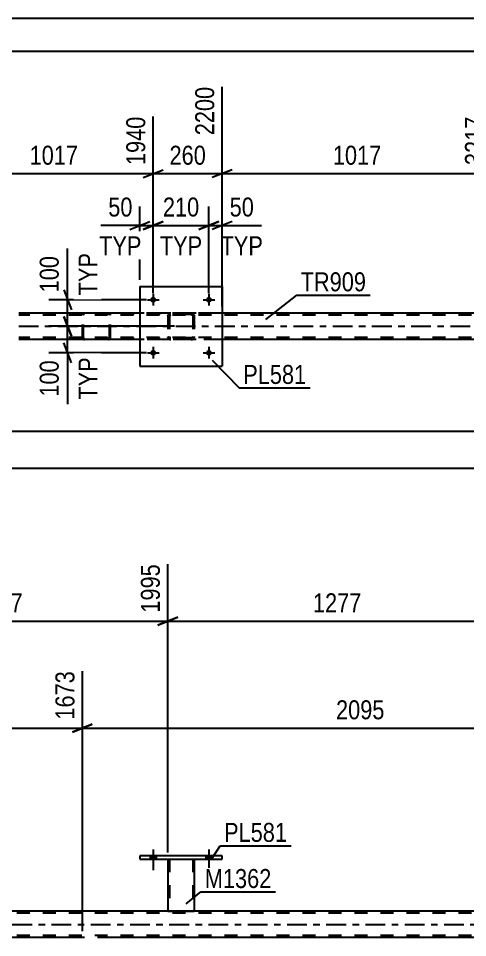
# Model space of a CAD drawing. Header units: millimetres. Extents: x 0 to 841, y 0 to 594.
# Drawn here: x 107.5 to 175.2, y 455.3 to 594 of the extents above; entities that cross this region are included whole.
import ezdxf

# ---------------------------------------------------------------- set-up
doc = ezdxf.new("R2010")
doc.units = ezdxf.units.MM
doc.linetypes.add('DXK_LINE_DOT2', pattern=[3.9198, 1.9599, -1.9599])
doc.linetypes.add('DXK_LINE_DOT3', pattern=[5.9187, 2.979, -0.9799, 0.9799, -0.9799])
doc.styles.add('Arial Narrow', font='ARIALN.TTF', dxfattribs={"height": 0.2})

# ---------------------------------------------------------------- blocks, each defined once
blk = doc.blocks.new('Unknown-814735430-1133')
at = {"color": 5, "linetype": 'Continuous'}
for p, q in [((841, 594), (0, 594)), ((836, 589), (5, 589))]:
    blk.add_line(p, q, dxfattribs=at)
blk = doc.blocks.new('Bolt-814735430-5138 - 5134')
at = {"linetype": 'Continuous'}
for points in [[(128.25, 551.54, -1), (127.37, 551.54, -1)], [(136.65, 551.54, -1), (135.77, 551.54, -1)]]:
    blk.add_hatch(color=1, dxfattribs=at).paths.add_polyline_path(points)
at = {"color": 1, "linetype": 'Continuous'}
for p, q in [((127.81, 552.42), (127.81, 550.66)), ((136.21, 552.42), (136.21, 550.66)), ((126.93, 551.54), (128.69, 551.54)), ((135.33, 551.54), (137.09, 551.54))]:
    blk.add_line(p, q, dxfattribs=at)
blk = doc.blocks.new('Bolt-814735430-5139 - 5134')
at = {"linetype": 'Continuous'}
for points in [[(128.25, 543.54, -1), (127.37, 543.54, -1)], [(136.65, 543.54, -1), (135.77, 543.54, -1)]]:
    blk.add_hatch(color=1, dxfattribs=at).paths.add_polyline_path(points)
at = {"color": 1, "linetype": 'Continuous'}
for p, q in [((127.81, 544.42), (127.81, 542.66)), ((136.21, 544.42), (136.21, 542.66)), ((126.93, 543.54), (128.69, 543.54)), ((135.33, 543.54), (137.09, 543.54))]:
    blk.add_line(p, q, dxfattribs=at)
blk = doc.blocks.new('Part-814735430-5174 - 5134')
at = {"color": 2, "linetype": 'Continuous'}
for p, q in [((125.81, 553.54), (125.81, 541.54)), ((125.81, 553.54), (138.21, 553.54)), ((138.21, 553.54), (138.21, 541.54)), ((125.81, 541.54), (138.21, 541.54))]:
    blk.add_line(p, q, dxfattribs=at)
blk = doc.blocks.new('Part-814735430-5175 - 5134')
at = {"color": 7, "linetype": 'DXK_LINE_DOT2'}
for p, q in [((130.31, 549.5), (130.49, 549.54)), ((130.49, 549.54), (130.31, 549.5)), ((130.4, 549.28), (130.49, 549.3)), ((133.53, 549.54), (130.49, 549.54)), ((133.53, 549.3), (130.49, 549.3)), ((133.53, 549.54), (133.72, 549.5)), ((133.72, 549.5), (133.53, 549.54)), ((133.53, 549.3), (133.62, 549.28)), ((130.01, 549.06), (130.05, 549.24)), ((130.05, 549.24), (130.01, 549.06)), ((130.01, 549.06), (130.01, 546.02)), ((130.25, 549.06), (130.27, 549.15)), ((130.25, 549.06), (130.25, 546.02)), ((130.27, 549.15), (130.32, 549.23)), ((130.32, 549.23), (130.4, 549.28)), ((133.62, 549.28), (133.7, 549.23)), ((133.7, 549.23), (133.75, 549.15)), ((133.75, 549.15), (133.77, 549.06)), ((133.77, 549.06), (133.77, 546.02)), ((133.98, 549.24), (134.01, 549.06)), ((134.01, 549.06), (133.98, 549.24)), ((134.01, 549.06), (134.01, 546.02)), ((130.05, 545.83), (130.01, 546.02)), ((130.01, 546.02), (130.05, 545.83)), ((130.27, 545.92), (130.25, 546.02)), ((130.32, 545.85), (130.27, 545.92)), ((130.49, 545.54), (130.31, 545.57)), ((130.31, 545.57), (130.49, 545.54)), ((130.4, 545.79), (130.32, 545.85)), ((130.49, 545.78), (130.4, 545.79)), ((133.53, 545.78), (130.49, 545.78)), ((133.53, 545.54), (130.49, 545.54)), ((133.62, 545.79), (133.53, 545.78)), ((133.72, 545.57), (133.53, 545.54)), ((133.53, 545.54), (133.72, 545.57)), ((133.7, 545.85), (133.62, 545.79)), ((133.75, 545.92), (133.7, 545.85)), ((133.77, 546.02), (133.75, 545.92)), ((134.01, 546.02), (133.98, 545.83)), ((133.98, 545.83), (134.01, 546.02))]:
    blk.add_line(p, q, dxfattribs=at)
at = {"color": 7, "linetype": 'DXK_LINE_DOT3'}
blk.add_line((132.01, 547.54), (132.01, 547.54), dxfattribs=at)
at = {"color": 7, "linetype": 'DXK_LINE_DOT2'}
for centre, start, end in [((130.49, 549.06), 112.5, 157.5), ((130.49, 549.06), 112.5, 157.5), ((133.53, 549.06), 22.5, 67.5), ((133.53, 549.06), 22.5, 67.5), ((130.49, 546.02), 202.5, 247.5), ((130.49, 546.02), 202.5, 247.5), ((133.53, 546.02), 292.5, 337.5), ((133.53, 546.02), 292.5, 337.5)]:
    blk.add_arc(centre, 0.48, start, end, dxfattribs=at)
blk = doc.blocks.new('Part-814735430-5275 - 5134')
at = {"color": 7, "linetype": 'DXK_LINE_DOT2'}
for p, q in [((117.16, 549.34), (117.13, 549.22)), ((117.31, 549.28), (117.35, 549.33)), ((117.47, 549.54), (117.34, 549.51)), ((117.35, 549.33), (117.41, 549.36)), ((117.41, 549.36), (117.47, 549.38)), ((132.8, 549.54), (117.47, 549.54)), ((132.8, 549.38), (117.47, 549.38)), ((121.18, 549.51), (121.05, 549.54)), ((121.05, 549.38), (121.11, 549.36)), ((121.11, 549.36), (121.14, 549.35)), ((121.14, 549.35), (121.17, 549.33)), ((121.17, 549.33), (121.21, 549.28)), ((121.39, 549.22), (121.36, 549.34)), ((117.13, 545.86), (117.13, 549.22)), ((117.3, 549.22), (117.31, 549.28)), ((117.3, 545.86), (117.3, 549.22)), ((121.21, 549.28), (121.22, 549.22)), ((121.22, 545.86), (121.22, 549.22)), ((121.39, 545.86), (121.39, 549.22)), ((117.13, 545.86), (117.16, 545.73)), ((117.31, 545.79), (117.3, 545.86)), ((117.35, 545.74), (117.31, 545.79)), ((117.34, 545.56), (117.47, 545.54)), ((117.41, 545.71), (117.35, 545.74)), ((117.47, 545.7), (117.41, 545.71)), ((132.8, 545.7), (117.47, 545.7)), ((132.8, 545.54), (117.47, 545.54)), ((121.05, 545.7), (121.11, 545.71)), ((121.05, 545.54), (121.18, 545.56)), ((121.11, 545.71), (121.14, 545.72)), ((121.14, 545.72), (121.17, 545.74)), ((121.21, 545.79), (121.17, 545.74)), ((121.22, 545.86), (121.21, 545.79)), ((121.36, 545.73), (121.39, 545.86))]:
    blk.add_line(p, q, dxfattribs=at)
for centre, start, end in [((117.46, 549.2), 110.7583, 155.68), ((121.06, 549.2), 24.32, 69.2417), ((117.46, 545.87), 204.32, 249.2417)]:
    blk.add_arc(centre, 0.331, start, end, dxfattribs=at)
blk = doc.blocks.new('Part-814735430-5334 - 5134')
at = {"color": 2, "linetype": 'Continuous'}
for p, q in [((125.81, 549.54), (107.53, 549.54)), ((176.89, 549.54), (138.21, 549.54)), ((125.81, 545.54), (107.53, 545.54)), ((176.89, 545.54), (138.21, 545.54))]:
    blk.add_line(p, q, dxfattribs=at)
at = {"color": 7, "linetype": 'DXK_LINE_DOT2'}
for p, q in [((771.63, 549.54), (125.81, 549.54)), ((138.21, 549.54), (125.81, 549.54)), ((771.63, 549.22), (107.53, 549.22)), ((771.63, 545.86), (107.53, 545.86)), ((768.48, 545.54), (107.53, 545.54)), ((138.21, 545.54), (125.81, 545.54))]:
    blk.add_line(p, q, dxfattribs=at)
at = {"color": 7, "linetype": 'DXK_LINE_DOT3'}
blk.add_line((107.53, 547.54), (771.63, 547.54), dxfattribs=at)
blk = doc.blocks.new('Bolt-814735430-3303 - 3299')
at = {"linetype": 'Continuous'}
for points in [[(127.37, 467.13), (128.25, 467.13), (128.25, 467.61), (127.37, 467.61)], [(135.77, 467.13), (136.65, 467.13), (136.65, 467.61), (135.77, 467.61)]]:
    blk.add_hatch(color=1, dxfattribs=at).paths.add_polyline_path(points)
at = {"color": 1, "linetype": 'Continuous'}
for p, q in [((127.37, 467.61), (127.37, 467.13)), ((127.81, 468.61), (127.81, 465.49)), ((128.25, 467.61), (128.25, 467.13)), ((135.77, 467.61), (135.77, 467.13)), ((136.21, 468.61), (136.21, 465.49)), ((136.65, 467.61), (136.65, 467.13))]:
    blk.add_line(p, q, dxfattribs=at)
blk = doc.blocks.new('Bolt-814735430-3304 - 3299')
at = {"linetype": 'Continuous'}
for points in [[(127.37, 467.13), (128.25, 467.13), (128.25, 467.61), (127.37, 467.61)], [(135.77, 467.13), (136.65, 467.13), (136.65, 467.61), (135.77, 467.61)]]:
    blk.add_hatch(color=1, dxfattribs=at).paths.add_polyline_path(points)
at = {"color": 1, "linetype": 'Continuous'}
for p, q in [((127.37, 467.61), (127.37, 467.13)), ((127.81, 468.61), (127.81, 465.49)), ((128.25, 467.61), (128.25, 467.13)), ((135.77, 467.61), (135.77, 467.13)), ((136.21, 468.61), (136.21, 465.49)), ((136.65, 467.61), (136.65, 467.13))]:
    blk.add_line(p, q, dxfattribs=at)
blk = doc.blocks.new('Part-814735430-3368 - 3299')
at = {"color": 7, "linetype": 'DXK_LINE_DOT2'}
for p, q in [((130.01, 467.14), (134.01, 467.14)), ((130.01, 467.13), (130.01, 467.14)), ((130.01, 467.14), (130.01, 467.13)), ((130.25, 467.14), (130.25, 459.29)), ((133.77, 467.14), (133.77, 459.29)), ((134.01, 467.14), (134.01, 467.13)), ((134.01, 467.13), (134.01, 467.14)), ((133.72, 459.29), (133.75, 459.29)), ((133.72, 459.29), (133.75, 459.29)), ((133.75, 459.29), (133.77, 459.29)), ((133.75, 459.29), (133.77, 459.29))]:
    blk.add_line(p, q, dxfattribs=at)
at = {"color": 2, "linetype": 'Continuous'}
for p, q in [((130.01, 467.13), (130.01, 459.29)), ((134.01, 467.13), (134.01, 459.29)), ((130.01, 459.29), (134.01, 459.29))]:
    blk.add_line(p, q, dxfattribs=at)
blk = doc.blocks.new('Part-814735430-3363 - 3299')
at = {"color": 2, "linetype": 'Continuous'}
for p, q in [((125.81, 467.61), (125.81, 467.13)), ((138.21, 467.61), (125.81, 467.61)), ((138.21, 467.13), (138.21, 467.61)), ((125.81, 467.13), (138.21, 467.13))]:
    blk.add_line(p, q, dxfattribs=at)
blk = doc.blocks.new('Part-814735430-3633 - 3299')
at = {"color": 2, "linetype": 'Continuous'}
for p, q in [((337.85, 459.29), (65.13, 459.29)), ((117.13, 455.29), (65.13, 455.29)), ((200.95, 455.29), (121.39, 455.29))]:
    blk.add_line(p, q, dxfattribs=at)
at = {"color": 7, "linetype": 'DXK_LINE_DOT2'}
for p, q in [((771.63, 458.97), (65.13, 458.97)), ((771.63, 455.61), (65.13, 455.61)), ((121.39, 455.29), (117.13, 455.29))]:
    blk.add_line(p, q, dxfattribs=at)
at = {"color": 7, "linetype": 'DXK_LINE_DOT3'}
blk.add_line((65.13, 457.29), (771.63, 457.29), dxfattribs=at)
blk = doc.blocks.new('StraightDimension-814735430-5972 - 5134')
at = {"color": 7, "linetype": 'Continuous'}
for p, q in [((114.31, 549.04), (115.51, 546.04)), ((131.01, 547.54), (112.06, 547.54)), ((114.91, 543.54), (114.91, 547.54)), ((115.51, 542.04), (114.31, 545.04)), ((126.81, 543.54), (112.06, 543.54)), ((114.91, 543.54), (114.91, 535.8)), ((114.91, 543.54), (114.91, 535.8))]:
    blk.add_line(p, q, dxfattribs=at)
at = {"color": 0}
blk.add_wipeout([(114.16, 543.01), (109.96, 543.01), (109.96, 536.33), (114.16, 536.33)], dxfattribs=at)
at = {"color": 0, "linetype": 'Continuous'}
blk.add_wipeout([(120.01, 543.46), (115.81, 543.46), (115.81, 535.87), (120.01, 535.87)], dxfattribs=at)
at = {"color": 3, "linetype": 'Continuous', "style": 'Arial Narrow'}
blk.add_text('TYP', height=2.863, rotation=90.0002, dxfattribs=at).set_placement((119.41, 536.47))
at = {"color": 3, "style": 'Arial Narrow'}
blk.add_text('100', height=2.863, rotation=90.0002, dxfattribs=at).set_placement((113.56, 536.93))
blk = doc.blocks.new('StraightDimension-814735430-5929 - 5134')
at = {"color": 7, "linetype": 'Continuous'}
for p, q in [((125.81, 554.54), (125.81, 565.6)), ((127.81, 552.54), (127.81, 565.6)), ((124.31, 562.15), (127.31, 563.35)), ((129.31, 563.35), (126.31, 562.15)), ((125.81, 562.75), (119.91, 562.75)), ((125.81, 562.75), (119.91, 562.75)), ((125.81, 562.75), (127.81, 562.75))]:
    blk.add_line(p, q, dxfattribs=at)
at = {"color": 0}
blk.add_wipeout([(125.29, 563.5), (125.29, 567.7), (120.43, 567.7), (120.43, 563.5)], dxfattribs=at)
at = {"color": 0, "linetype": 'Continuous'}
blk.add_wipeout([(126.65, 557.65), (126.65, 561.85), (119.06, 561.85), (119.06, 557.65)], dxfattribs=at)
at = {"color": 3, "style": 'Arial Narrow'}
blk.add_text('50', height=2.863, dxfattribs=at).set_placement((121.03, 564.1))
at = {"color": 3, "linetype": 'Continuous', "style": 'Arial Narrow'}
blk.add_text('TYP', height=2.863, dxfattribs=at).set_placement((119.66, 558.25))
blk = doc.blocks.new('StraightDimension-814735430-5942 - 5134')
at = {"color": 7, "linetype": 'Continuous'}
for p, q in [((127.81, 552.54), (127.81, 565.6)), ((136.21, 552.54), (136.21, 565.6)), ((126.31, 562.15), (129.31, 563.35)), ((137.71, 563.35), (134.71, 562.15)), ((127.81, 562.75), (136.21, 562.75))]:
    blk.add_line(p, q, dxfattribs=at)
at = {"color": 0}
blk.add_wipeout([(135.35, 563.5), (135.35, 567.7), (128.67, 567.7), (128.67, 563.5)], dxfattribs=at)
at = {"color": 0, "linetype": 'Continuous'}
blk.add_wipeout([(135.81, 557.65), (135.81, 561.85), (128.22, 561.85), (128.22, 557.65)], dxfattribs=at)
at = {"color": 3, "style": 'Arial Narrow'}
blk.add_text('210', height=2.863, dxfattribs=at).set_placement((129.27, 564.1))
at = {"color": 3, "linetype": 'Continuous', "style": 'Arial Narrow'}
blk.add_text('TYP', height=2.863, dxfattribs=at).set_placement((128.82, 558.25))
blk = doc.blocks.new('StraightDimension-814735430-5958 - 5134')
at = {"color": 7, "linetype": 'Continuous'}
for p, q in [((136.21, 552.54), (136.21, 565.6)), ((138.21, 554.54), (138.21, 565.6)), ((134.71, 562.15), (137.71, 563.35)), ((139.71, 563.35), (136.71, 562.15)), ((136.21, 562.75), (138.21, 562.75)), ((138.21, 562.75), (144.12, 562.75)), ((138.21, 562.75), (144.12, 562.75))]:
    blk.add_line(p, q, dxfattribs=at)
at = {"color": 0}
blk.add_wipeout([(143.59, 563.5), (143.59, 567.7), (138.74, 567.7), (138.74, 563.5)], dxfattribs=at)
at = {"color": 0, "linetype": 'Continuous'}
blk.add_wipeout([(144.96, 557.65), (144.96, 561.85), (137.37, 561.85), (137.37, 557.65)], dxfattribs=at)
at = {"color": 3, "style": 'Arial Narrow'}
blk.add_text('50', height=2.863, dxfattribs=at).set_placement((139.34, 564.1))
at = {"color": 3, "linetype": 'Continuous', "style": 'Arial Narrow'}
blk.add_text('TYP', height=2.863, dxfattribs=at).set_placement((137.97, 558.25))
blk = doc.blocks.new('StraightDimension-814735430-5995 - 5134')
at = {"color": 7, "linetype": 'Continuous'}
for p, q in [((114.91, 551.54), (114.91, 559.27)), ((114.91, 551.54), (114.91, 559.27)), ((114.31, 553.04), (115.51, 550.04)), ((126.81, 551.54), (112.06, 551.54)), ((114.91, 547.54), (114.91, 551.54)), ((115.51, 546.04), (114.31, 549.04)), ((131.01, 547.54), (112.06, 547.54))]:
    blk.add_line(p, q, dxfattribs=at)
at = {"color": 0, "linetype": 'Continuous'}
blk.add_wipeout([(120.01, 559.2), (115.81, 559.2), (115.81, 551.61), (120.01, 551.61)], dxfattribs=at)
at = {"color": 0}
blk.add_wipeout([(114.16, 558.75), (109.96, 558.75), (109.96, 552.06), (114.16, 552.06)], dxfattribs=at)
at = {"color": 3, "style": 'Arial Narrow'}
blk.add_text('100', height=2.863, rotation=90.0002, dxfattribs=at).set_placement((113.56, 552.66))
at = {"color": 3, "linetype": 'Continuous', "style": 'Arial Narrow'}
blk.add_text('TYP', height=2.863, rotation=90.0002, dxfattribs=at).set_placement((119.41, 552.21))
blk = doc.blocks.new('StraightDimension-814735430-8893 - 5134')
at = {"color": 7, "linetype": 'Continuous'}
blk.add_line((65.61, 531.72), (771.63, 531.72), dxfattribs=at)
blk = doc.blocks.new('StraightDimension-814735430-9565 - 5134')
at = {"color": 7, "linetype": 'Continuous'}
for p, q in [((138.21, 550.54), (138.21, 583.68)), ((178.89, 552.54), (178.89, 579.18)), ((139.71, 571.17), (136.71, 569.97)), ((138.21, 570.57), (178.89, 570.57)), ((177.39, 569.97), (180.39, 571.17))]:
    blk.add_line(p, q, dxfattribs=at)
at = {"color": 0}
blk.add_wipeout([(162.81, 571.32), (162.81, 575.52), (154.3, 575.52), (154.3, 571.32)], dxfattribs=at)
at = {"color": 3, "style": 'Arial Narrow'}
blk.add_text('1017', height=2.863, dxfattribs=at).set_placement((154.9, 571.92))
at = {"color": 0, "linetype": 'Continuous'}
blk.add_wipeout([(178.29, 579.78), (174.09, 579.78), (174.09, 571.27), (178.29, 571.27)], dxfattribs=at)
at = {"color": 3, "linetype": 'Continuous', "style": 'Arial Narrow'}
blk.add_text('3217', height=2.863, rotation=90.0002, dxfattribs=at).set_placement((177.69, 571.87))
blk = doc.blocks.new('StraightDimension-814735430-9566 - 5134')
at = {"color": 7, "linetype": 'Continuous'}
for p, q in [((138.21, 550.54), (138.21, 583.68)), ((127.81, 552.54), (127.81, 579.18)), ((126.31, 569.97), (129.31, 571.17)), ((127.81, 570.57), (138.21, 570.57)), ((139.71, 571.17), (136.71, 569.97))]:
    blk.add_line(p, q, dxfattribs=at)
at = {"color": 0}
blk.add_wipeout([(136.35, 571.32), (136.35, 575.52), (129.67, 575.52), (129.67, 571.32)], dxfattribs=at)
at = {"color": 3, "style": 'Arial Narrow'}
blk.add_text('260', height=2.863, dxfattribs=at).set_placement((130.27, 571.92))
at = {"color": 0, "linetype": 'Continuous'}
blk.add_wipeout([(137.61, 584.28), (133.41, 584.28), (133.41, 575.77), (137.61, 575.77)], dxfattribs=at)
at = {"color": 3, "linetype": 'Continuous', "style": 'Arial Narrow'}
blk.add_text('2200', height=2.863, rotation=90.0002, dxfattribs=at).set_placement((137.01, 576.37))
blk = doc.blocks.new('StraightDimension-814735430-9567 - 5134')
at = {"color": 7, "linetype": 'Continuous'}
for p, q in [((97.83, 550.54), (97.83, 581.85)), ((127.81, 552.54), (127.81, 579.18)), ((99.33, 571.17), (96.33, 569.97)), ((97.83, 570.57), (127.81, 570.57)), ((126.31, 569.97), (129.31, 571.17))]:
    blk.add_line(p, q, dxfattribs=at)
at = {"color": 0}
blk.add_wipeout([(117.08, 571.32), (117.08, 575.52), (108.57, 575.52), (108.57, 571.32)], dxfattribs=at)
at = {"color": 3, "style": 'Arial Narrow'}
blk.add_text('1017', height=2.863, dxfattribs=at).set_placement((109.17, 571.92))
at = {"color": 0, "linetype": 'Continuous'}
blk.add_wipeout([(127.21, 579.78), (123.01, 579.78), (123.01, 571.27), (127.21, 571.27)], dxfattribs=at)
at = {"color": 3, "linetype": 'Continuous', "style": 'Arial Narrow'}
blk.add_text('1940', height=2.863, rotation=90.0002, dxfattribs=at).set_placement((126.61, 571.87))
blk = doc.blocks.new('StraightDimension-814735430-12054 - 5134')
at = {"color": 7, "linetype": 'Continuous'}
blk.add_line((64.97, 526.13), (772.27, 526.13), dxfattribs=at)
blk = doc.blocks.new('StraightDimension-814735430-7971 - 3299')
at = {"color": 7, "linetype": 'Continuous'}
for p, q in [((130.01, 468.14), (130.01, 511.64)), ((78.93, 468.14), (78.93, 509.81)), ((80.43, 503.63), (77.43, 502.43)), ((128.51, 502.43), (131.51, 503.63)), ((78.93, 503.03), (130.01, 503.03))]:
    blk.add_line(p, q, dxfattribs=at)
at = {"color": 0}
blk.add_wipeout([(108.73, 503.78), (108.73, 507.98), (100.22, 507.98), (100.22, 503.78)], dxfattribs=at)
at = {"color": 3, "style": 'Arial Narrow'}
blk.add_text('1277', height=2.863, dxfattribs=at).set_placement((100.82, 504.38))
at = {"color": 0, "linetype": 'Continuous'}
blk.add_wipeout([(129.41, 512.24), (125.21, 512.24), (125.21, 503.73), (129.41, 503.73)], dxfattribs=at)
at = {"color": 3, "linetype": 'Continuous', "style": 'Arial Narrow'}
blk.add_text('1995', height=2.863, rotation=90.0002, dxfattribs=at).set_placement((128.81, 504.33))
blk = doc.blocks.new('StraightDimension-814735430-4593 - 3299')
at = {"color": 7, "linetype": 'Continuous'}
for p, q in [((117.13, 456.29), (117.13, 495.5)), ((54.91, 464.79), (54.91, 490.01)), ((56.41, 487.49), (53.41, 486.29)), ((54.91, 486.89), (117.13, 486.89)), ((115.63, 486.29), (118.63, 487.49))]:
    blk.add_line(p, q, dxfattribs=at)
at = {"color": 0}
blk.add_wipeout([(90.28, 487.64), (90.28, 491.84), (81.77, 491.84), (81.77, 487.64)], dxfattribs=at)
at = {"color": 3, "style": 'Arial Narrow'}
blk.add_text('1673', height=2.863, dxfattribs=at).set_placement((82.37, 488.24))
at = {"color": 0, "linetype": 'Continuous'}
for points in [[(116.53, 496.1), (112.33, 496.1), (112.33, 487.59), (116.53, 487.59)], [(54.31, 490.61), (50.11, 490.61), (50.11, 487.59), (54.31, 487.59)]]:
    blk.add_wipeout(points, dxfattribs=at)
at = {"color": 3, "linetype": 'Continuous', "style": 'Arial Narrow'}
for s, height, p in [('1673', 2.863, (115.93, 488.19)), ('0', 2.86, (53.71, 488.19))]:
    blk.add_text(s, height=height, rotation=90.0002, dxfattribs=at).set_placement(p)
blk = doc.blocks.new('StraightDimension-814735430-7970 - 3299')
at = {"color": 7, "linetype": 'Continuous'}
for p, q in [((130.01, 468.14), (130.01, 511.64)), ((181.09, 468.14), (181.09, 511.64)), ((131.51, 503.63), (128.51, 502.43)), ((179.59, 502.43), (182.59, 503.63)), ((130.01, 503.03), (181.09, 503.03))]:
    blk.add_line(p, q, dxfattribs=at)
at = {"color": 0}
blk.add_wipeout([(159.81, 503.78), (159.81, 507.98), (151.3, 507.98), (151.3, 503.78)], dxfattribs=at)
at = {"color": 3, "style": 'Arial Narrow'}
blk.add_text('1277', height=2.863, dxfattribs=at).set_placement((151.9, 504.38))
at = {"color": 0, "linetype": 'Continuous'}
blk.add_wipeout([(180.49, 512.24), (176.29, 512.24), (176.29, 503.73), (180.49, 503.73)], dxfattribs=at)
at = {"color": 3, "linetype": 'Continuous', "style": 'Arial Narrow'}
blk.add_text('3272', height=2.863, rotation=90.0002, dxfattribs=at).set_placement((179.89, 504.33))
blk = doc.blocks.new('StraightDimension-814735430-4576 - 3299')
at = {"color": 7, "linetype": 'Continuous'}
for p, q in [((117.13, 456.29), (117.13, 495.5)), ((200.95, 456.29), (200.95, 495.5)), ((118.63, 487.49), (115.63, 486.29)), ((117.13, 486.89), (200.95, 486.89)), ((199.45, 486.29), (202.45, 487.49))]:
    blk.add_line(p, q, dxfattribs=at)
at = {"color": 0}
blk.add_wipeout([(163.3, 487.64), (163.3, 491.84), (154.78, 491.84), (154.78, 487.64)], dxfattribs=at)
at = {"color": 3, "style": 'Arial Narrow'}
blk.add_text('2095', height=2.863, dxfattribs=at).set_placement((155.38, 488.24))
at = {"color": 0, "linetype": 'Continuous'}
blk.add_wipeout([(200.35, 496.1), (196.15, 496.1), (196.15, 487.59), (200.35, 487.59)], dxfattribs=at)
at = {"color": 3, "linetype": 'Continuous', "style": 'Arial Narrow'}
blk.add_text('3769', height=2.863, rotation=90.0002, dxfattribs=at).set_placement((199.75, 488.19))
blk = doc.blocks.new('StraightDimension-814735430-5030 - 3299')
at = {"color": 7, "linetype": 'Continuous'}
for p, q in [((32.54, 455.79), (31.34, 458.79)), ((53.27, 457.29), (29.09, 457.29)), ((31.94, 331.43), (31.94, 457.29)), ((31.34, 332.93), (32.54, 329.93)), ((112.49, 331.43), (29.09, 331.43))]:
    blk.add_line(p, q, dxfattribs=at)
at = {"color": 0}
blk.add_wipeout([(31.19, 398.62), (26.99, 398.62), (26.99, 390.11), (31.19, 390.11)], dxfattribs=at)
at = {"color": 3, "style": 'Arial Narrow'}
blk.add_text('3147', height=2.863, rotation=90.0002, dxfattribs=at).set_placement((30.59, 390.71))
blk = doc.blocks.new('Mark-814735430-5170 - 5134')
at = {"color": 0}
blk.add_wipeout([(150.89, 538.84), (150.89, 541.84), (141.39, 541.84), (141.39, 538.84)], dxfattribs=at)
blk.add_wipeout([(150.89, 538.84), (150.89, 541.84), (141.39, 541.84), (141.39, 538.84)], dxfattribs=at)
at = {"color": 30, "linetype": 'Continuous'}
for p, q in [((136.72, 542.43), (140.79, 538.24)), ((140.79, 538.24), (151.49, 538.24))]:
    blk.add_line(p, q, dxfattribs=at)
at = {"color": 3, "style": 'Arial Narrow'}
blk.add_text('PL581', height=2.863, dxfattribs=at).set_placement((141.39, 538.84))
blk = doc.blocks.new('Mark-814735430-5330 - 5134')
at = {"color": 0}
blk.add_wipeout([(159.91, 552.82), (159.91, 555.82), (150.05, 555.82), (150.05, 552.82)], dxfattribs=at)
blk.add_wipeout([(159.91, 552.82), (159.91, 555.82), (150.05, 555.82), (150.05, 552.82)], dxfattribs=at)
at = {"color": 30, "linetype": 'Continuous'}
for p, q in [((144.8, 548.58), (149.45, 552.22)), ((149.45, 552.22), (160.51, 552.22))]:
    blk.add_line(p, q, dxfattribs=at)
at = {"color": 3, "style": 'Arial Narrow'}
blk.add_text('TR909', height=2.863, dxfattribs=at).set_placement((150.05, 552.82))
blk = doc.blocks.new('Mark-814735430-3359 - 3299')
at = {"color": 0}
blk.add_wipeout([(148, 469.74), (148, 472.74), (138.5, 472.74), (138.5, 469.74)], dxfattribs=at)
blk.add_wipeout([(148, 469.74), (148, 472.74), (138.5, 472.74), (138.5, 469.74)], dxfattribs=at)
at = {"color": 30, "linetype": 'Continuous'}
for p, q in [((136.62, 467.13), (137.9, 469.14)), ((137.9, 469.14), (148.6, 469.14))]:
    blk.add_line(p, q, dxfattribs=at)
at = {"color": 3, "style": 'Arial Narrow'}
blk.add_text('PL581', height=2.863, dxfattribs=at).set_placement((138.5, 469.74))
blk = doc.blocks.new('Mark-814735430-3364 - 3299')
at = {"color": 0}
blk.add_wipeout([(145.64, 462.78), (145.64, 465.78), (135.59, 465.78), (135.59, 462.78)], dxfattribs=at)
blk.add_wipeout([(145.64, 462.78), (145.64, 465.78), (135.59, 465.78), (135.59, 462.78)], dxfattribs=at)
at = {"color": 30, "linetype": 'Continuous'}
for p, q in [((132.79, 460.4), (134.99, 462.18)), ((134.99, 462.18), (146.24, 462.18))]:
    blk.add_line(p, q, dxfattribs=at)
at = {"color": 3, "style": 'Arial Narrow'}
blk.add_text('M1362', height=2.863, dxfattribs=at).set_placement((135.59, 462.78))

msp = doc.modelspace()

# ---------------------------------------------------------------- block references
for name in ['Unknown-814735430-1133', 'Part-814735430-5174 - 5134', 'Bolt-814735430-5138 - 5134', 'Part-814735430-5334 - 5134', 'Part-814735430-5275 - 5134', 'Part-814735430-5175 - 5134', 'Bolt-814735430-5139 - 5134', 'Part-814735430-3363 - 3299', 'Bolt-814735430-3303 - 3299', 'Bolt-814735430-3304 - 3299', 'Part-814735430-3368 - 3299', 'Part-814735430-3633 - 3299']:
    msp.add_blockref(name, (0, 0))

# ---------------------------------------------------------------- next in the draw order: block references
for name in ['StraightDimension-814735430-5929 - 5134', 'StraightDimension-814735430-5972 - 5134', 'StraightDimension-814735430-7971 - 3299']:
    msp.add_blockref(name, (0, 0))

# ---------------------------------------------------------------- next in the draw order: block references
for name in ['StraightDimension-814735430-5942 - 5134', 'StraightDimension-814735430-8893 - 5134', 'StraightDimension-814735430-7970 - 3299', 'StraightDimension-814735430-4593 - 3299']:
    msp.add_blockref(name, (0, 0))

# ---------------------------------------------------------------- next in the draw order: block references
for name in ['StraightDimension-814735430-5958 - 5134', 'StraightDimension-814735430-5995 - 5134', 'StraightDimension-814735430-12054 - 5134', 'StraightDimension-814735430-4576 - 3299', 'StraightDimension-814735430-5030 - 3299']:
    msp.add_blockref(name, (0, 0))

# ---------------------------------------------------------------- next in the draw order: block references
for name in ['StraightDimension-814735430-9565 - 5134', 'Mark-814735430-5170 - 5134', 'Mark-814735430-3359 - 3299', 'Mark-814735430-3364 - 3299']:
    msp.add_blockref(name, (0, 0))

# ---------------------------------------------------------------- next in the draw order: block references
for name in ['StraightDimension-814735430-9566 - 5134', 'Mark-814735430-5330 - 5134']:
    msp.add_blockref(name, (0, 0))

# ---------------------------------------------------------------- next in the draw order: block references
msp.add_blockref('StraightDimension-814735430-9567 - 5134', (0, 0))

doc.saveas('drawing.dxf')
